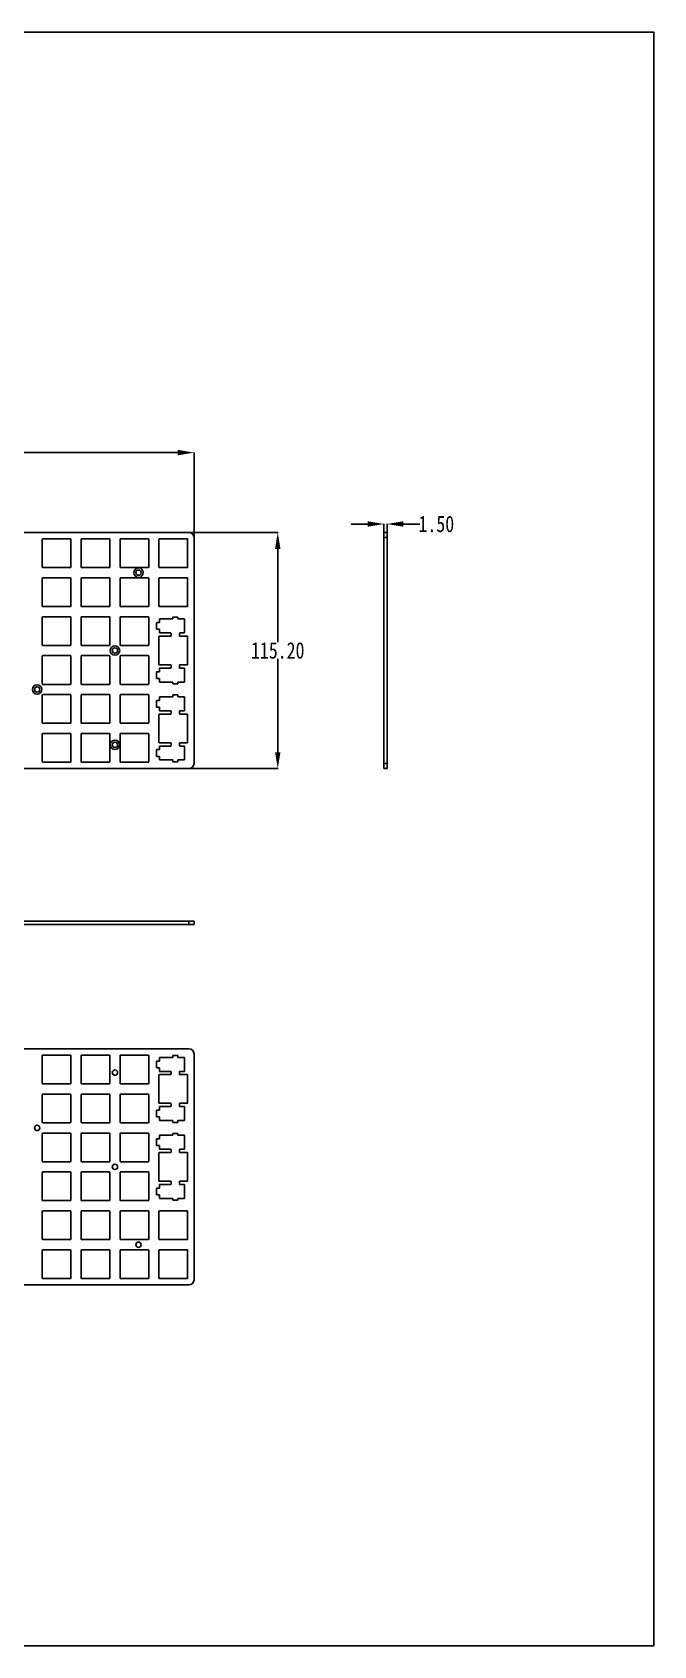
# Model space of a CAD drawing. Header units: inches. Extents: x -14 to 774, y -124 to 663.
# Drawn here: x 470 to 774, y -124 to 663 of the extents above; entities that cross this region are included whole.
import ezdxf

# ---------------------------------------------------------------- set-up
doc = ezdxf.new("R2010")
doc.units = ezdxf.units.IN
doc.header["$LTSCALE"] = 51.326917
doc.header["$MEASUREMENT"] = 0
doc.header["$PDMODE"] = 3
doc.header["$PDSIZE"] = 0.3125
doc.layers.get('0').update_dxf_attribs({"linetype": 'CONTINUOUS'})
doc.layers.get('Defpoints').update_dxf_attribs({"linetype": 'CONTINUOUS'})
doc.styles.get("Standard").update_dxf_attribs({"font": 'txt', "width": 0.8})
doc.dimstyles.get("Standard").update_dxf_attribs({"dimtxt": 0.15625, "dimasz": 0.1875, "dimexe": 0.125, "dimexo": 0.0625, "dimgap": 0.09, "dimtad": 0, "dimtih": 1, "dimtoh": 1, "dimzin": 4, "dimdsep": 46, "dimtxsty": 'Standard', "dimblk": '_FILLED', "dimblk1": '_FILLED', "dimblk2": '_FILLED', "dimcen": 0.09, "dimazin": 1, "dimtp": 0.01, "dimtm": 0.01, "dimtfac": 1, "dimtofl": 0, "dimtmove": 0, "dimatfit": 3, "dimldrblk": '_FILLED', "dimfxl": 1, "dimtolj": 1, "dimtzin": 4, "dimarcsym": 0})

# ---------------------------------------------------------------- blocks, each defined once
blk = doc.blocks.new('_FILLED')
at = {"color": 0, "linetype": 'ByBlock'}
blk.add_solid([(0, 0), (-1, 0.167), (-1, -0.167)], dxfattribs=at)
blk = doc.blocks.new('*D1')
at = {"color": 0, "lineweight": -2, "transparency": 16777216}
for p, q in [((546.17, 418.82), (590.23, 418.82)), ((541.32, 303.62), (590.23, 303.62))]:
    blk.add_line(p, q, dxfattribs=at)
at = {"color": 3, "lineweight": -2, "transparency": 16777216}
for p, q in [((590.1, 410.82), (590.1, 365.31)), ((590.1, 311.62), (590.1, 357.13))]:
    blk.add_line(p, q, dxfattribs=at)
at = {"layer": 'Defpoints', "color": 0, "transparency": 16777216}
for p in [(546.11, 418.82), (541.26, 303.62), (590.1, 303.62)]:
    blk.add_point(p, dxfattribs=at)
at = {"color": 3, "lineweight": -2, "transparency": 16777216, "xscale": 8, "yscale": 8, "zscale": 8}
for p, rotation in [((590.1, 418.82), 90), ((590.1, 303.62), 270)]:
    blk.add_blockref('_FILLED', p, dxfattribs=dict(at, rotation=rotation))
at = {"color": 3, "transparency": 16777216, "insert": (590.1, 361.22), "char_height": 8, "attachment_point": 5}
blk.add_mtext('\\A1;115.20', dxfattribs=at)
blk = doc.blocks.new('*D2')
at = {"color": 0, "lineweight": -2, "transparency": 16777216}
for p, q in [((187.01, 413.72), (187.01, 457.94)), ((549.21, 413.72), (549.21, 457.94))]:
    blk.add_line(p, q, dxfattribs=at)
at = {"color": 3, "lineweight": -2, "transparency": 16777216}
for p, q in [((195.01, 457.82), (352.55, 457.82)), ((541.21, 457.82), (383.67, 457.82))]:
    blk.add_line(p, q, dxfattribs=at)
at = {"layer": 'Defpoints', "color": 0, "transparency": 16777216}
for p in [(549.21, 457.82), (187.01, 413.66), (549.21, 413.66)]:
    blk.add_point(p, dxfattribs=at)
at = {"color": 3, "lineweight": -2, "transparency": 16777216, "xscale": 8, "yscale": 8, "zscale": 8, "rotation": 180}
blk.add_blockref('_FILLED', (187.01, 457.82), dxfattribs=at)
at = {"color": 3, "lineweight": -2, "transparency": 16777216, "xscale": 8, "yscale": 8, "zscale": 8}
blk.add_blockref('_FILLED', (549.21, 457.82), dxfattribs=at)
at = {"color": 3, "transparency": 16777216, "insert": (368.11, 457.82), "char_height": 8, "attachment_point": 5}
blk.add_mtext('\\A1;362.20', dxfattribs=at)
blk = doc.blocks.new('*D3')
at = {"color": 3, "lineweight": -2, "transparency": 16777216}
for p, q in [((633.97, 422.97), (625.97, 422.97)), ((651.47, 422.97), (659.47, 422.97))]:
    blk.add_line(p, q, dxfattribs=at)
at = {"color": 0, "lineweight": -2, "transparency": 16777216}
for p, q in [((641.97, 416.38), (641.97, 423.09)), ((643.47, 416.38), (643.47, 423.09))]:
    blk.add_line(p, q, dxfattribs=at)
at = {"layer": 'Defpoints', "color": 0, "transparency": 16777216}
for p in [(643.47, 422.97), (641.97, 416.32), (643.47, 416.32)]:
    blk.add_point(p, dxfattribs=at)
at = {"color": 3, "lineweight": -2, "transparency": 16777216, "xscale": 8, "yscale": 8, "zscale": 8}
blk.add_blockref('_FILLED', (641.97, 422.97), dxfattribs=at)
at = {"color": 3, "lineweight": -2, "transparency": 16777216, "xscale": 8, "yscale": 8, "zscale": 8, "rotation": 180}
blk.add_blockref('_FILLED', (643.47, 422.97), dxfattribs=at)
at = {"color": 3, "transparency": 16777216, "insert": (667.56, 422.97), "char_height": 8, "attachment_point": 5}
blk.add_mtext('\\A1;1.50', dxfattribs=at)

msp = doc.modelspace()

# ---------------------------------------------------------------- linework, layer by layer
at = {"color": 7, "linetype": 'Continuous'}
for p, q in [((-13.668, 662.945), (773.733, 662.945)), ((773.733, -124.457), (773.733, 662.945)), ((546.71, 418.82), (189.51, 418.82)), ((641.967, 303.62), (641.967, 418.82)), ((641.967, 418.82), (643.467, 418.82)), ((643.467, 303.62), (643.467, 418.82)), ((475.11, 415.52), (475.11, 401.92)), ((488.91, 415.72), (475.31, 415.72)), ((489.11, 401.92), (489.11, 415.52)), ((494.11, 415.52), (494.11, 401.92)), ((507.91, 415.72), (494.31, 415.72)), ((508.11, 401.92), (508.11, 415.52)), ((513.11, 415.52), (513.11, 401.92)), ((526.91, 415.72), (513.31, 415.72)), ((527.11, 401.92), (527.11, 415.52)), ((532.11, 415.52), (532.11, 401.92)), ((545.91, 415.72), (532.31, 415.72)), ((546.11, 401.92), (546.11, 415.52)), ((549.21, 306.12), (549.21, 416.32)), ((643.467, 416.32), (641.967, 416.32)), ((475.31, 401.72), (488.91, 401.72)), ((494.31, 401.72), (507.91, 401.72)), ((513.31, 401.72), (526.91, 401.72)), ((532.31, 401.72), (545.91, 401.72)), ((475.11, 396.52), (475.11, 382.92)), ((488.91, 396.72), (475.31, 396.72)), ((489.11, 382.92), (489.11, 396.52)), ((494.11, 396.52), (494.11, 382.92)), ((507.91, 396.72), (494.31, 396.72)), ((508.11, 382.92), (508.11, 396.52)), ((513.11, 396.52), (513.11, 382.92)), ((526.91, 396.72), (513.31, 396.72)), ((527.11, 382.92), (527.11, 396.52)), ((532.11, 396.52), (532.11, 382.92)), ((545.91, 396.72), (532.31, 396.72)), ((546.11, 382.92), (546.11, 396.52)), ((475.31, 382.72), (488.91, 382.72)), ((494.31, 382.72), (507.91, 382.72)), ((513.31, 382.72), (526.91, 382.72)), ((532.31, 382.72), (545.91, 382.72)), ((475.11, 377.52), (475.11, 363.92)), ((488.91, 377.72), (475.31, 377.72)), ((489.11, 363.92), (489.11, 377.52)), ((494.11, 377.52), (494.11, 363.92)), ((507.91, 377.72), (494.31, 377.72)), ((508.11, 363.92), (508.11, 377.52)), ((513.11, 377.52), (513.11, 363.92)), ((526.91, 377.72), (513.31, 377.72)), ((527.11, 363.92), (527.11, 377.52)), ((530.91, 371.77), (530.91, 374.67)), ((531.11, 374.87), (532.41, 374.87)), ((532.41, 371.57), (531.11, 371.57)), ((538.86, 376.62), (532.41, 376.62)), ((532.41, 376.62), (532.41, 374.87)), ((532.41, 371.57), (532.41, 369.82)), ((541.26, 377.52), (538.86, 377.52)), ((538.86, 377.52), (538.86, 376.62)), ((541.26, 376.62), (541.26, 377.52)), ((544.61, 376.62), (541.26, 376.62)), ((544.61, 369.82), (544.61, 376.62)), ((475.31, 363.72), (488.91, 363.72)), ((494.31, 363.72), (507.91, 363.72)), ((513.31, 363.72), (526.91, 363.72)), ((532.11, 368.02), (532.11, 354.42)), ((532.31, 368.22), (537.81, 368.22)), ((537.81, 369.82), (532.41, 369.82)), ((538.01, 368.42), (538.01, 369.62)), ((542.11, 369.62), (542.11, 368.42)), ((544.61, 369.82), (542.31, 369.82)), ((542.31, 368.22), (545.91, 368.22)), ((546.11, 354.42), (546.11, 368.02)), ((475.11, 358.52), (475.11, 344.92)), ((488.91, 358.72), (475.31, 358.72)), ((489.11, 344.92), (489.11, 358.52)), ((494.11, 358.52), (494.11, 344.92)), ((507.91, 358.72), (494.31, 358.72)), ((508.11, 344.92), (508.11, 358.52)), ((513.11, 358.52), (513.11, 344.92)), ((526.91, 358.72), (513.31, 358.72)), ((527.11, 344.92), (527.11, 358.52)), ((530.91, 347.77), (530.91, 350.67)), ((531.11, 350.87), (532.41, 350.87)), ((532.41, 347.57), (531.11, 347.57)), ((537.81, 354.22), (532.31, 354.22)), ((532.41, 352.62), (537.81, 352.62)), ((532.41, 352.62), (532.41, 350.87)), ((532.41, 347.57), (532.41, 345.82)), ((538.01, 352.82), (538.01, 354.02)), ((542.11, 354.02), (542.11, 352.82)), ((545.91, 354.22), (542.31, 354.22)), ((542.31, 352.62), (544.61, 352.62)), ((544.61, 345.82), (544.61, 352.62)), ((475.11, 339.52), (475.11, 325.92)), ((475.31, 344.72), (488.91, 344.72)), ((488.91, 339.72), (475.31, 339.72)), ((489.11, 325.92), (489.11, 339.52)), ((494.11, 339.52), (494.11, 325.92)), ((494.31, 344.72), (507.91, 344.72)), ((507.91, 339.72), (494.31, 339.72)), ((508.11, 325.92), (508.11, 339.52)), ((513.11, 339.52), (513.11, 325.92)), ((513.31, 344.72), (526.91, 344.72)), ((526.91, 339.72), (513.31, 339.72)), ((527.11, 325.92), (527.11, 339.52)), ((532.41, 345.82), (538.86, 345.82)), ((538.86, 338.62), (532.41, 338.62)), ((532.41, 338.62), (532.41, 336.87)), ((538.86, 345.82), (538.86, 344.92)), ((538.86, 344.92), (541.26, 344.92)), ((541.26, 339.52), (538.86, 339.52)), ((538.86, 339.52), (538.86, 338.62)), ((541.26, 345.82), (544.61, 345.82)), ((541.26, 344.92), (541.26, 345.82)), ((541.26, 338.62), (541.26, 339.52)), ((544.61, 338.62), (541.26, 338.62)), ((544.61, 331.82), (544.61, 338.62)), ((530.91, 333.77), (530.91, 336.67)), ((531.11, 336.87), (532.41, 336.87)), ((532.41, 333.57), (531.11, 333.57)), ((532.41, 333.57), (532.41, 331.82)), ((537.81, 331.82), (532.41, 331.82)), ((538.01, 330.42), (538.01, 331.62)), ((542.11, 331.62), (542.11, 330.42)), ((544.61, 331.82), (542.31, 331.82)), ((475.31, 325.72), (488.91, 325.72)), ((494.31, 325.72), (507.91, 325.72)), ((513.31, 325.72), (526.91, 325.72)), ((532.11, 330.02), (532.11, 316.42)), ((532.31, 330.22), (537.81, 330.22)), ((542.31, 330.22), (545.91, 330.22)), ((546.11, 316.42), (546.11, 330.02)), ((475.11, 320.52), (475.11, 306.92)), ((488.91, 320.72), (475.31, 320.72)), ((489.11, 306.92), (489.11, 320.52)), ((494.11, 320.52), (494.11, 306.92)), ((507.91, 320.72), (494.31, 320.72)), ((508.11, 306.92), (508.11, 320.52)), ((513.11, 320.52), (513.11, 306.92)), ((526.91, 320.72), (513.31, 320.72)), ((527.11, 306.92), (527.11, 320.52)), ((537.81, 316.22), (532.31, 316.22)), ((538.01, 314.82), (538.01, 316.02)), ((542.11, 316.02), (542.11, 314.82)), ((545.91, 316.22), (542.31, 316.22)), ((530.91, 309.77), (530.91, 312.67)), ((531.11, 312.87), (532.41, 312.87)), ((532.41, 309.57), (531.11, 309.57)), ((532.41, 314.62), (537.81, 314.62)), ((532.41, 314.62), (532.41, 312.87)), ((532.41, 309.57), (532.41, 307.82)), ((532.41, 307.82), (538.86, 307.82)), ((538.86, 307.82), (538.86, 306.92)), ((541.26, 307.82), (544.61, 307.82)), ((541.26, 306.92), (541.26, 307.82)), ((542.31, 314.62), (544.61, 314.62)), ((544.61, 307.82), (544.61, 314.62)), ((189.51, 303.62), (546.71, 303.62)), ((475.31, 306.72), (488.91, 306.72)), ((494.31, 306.72), (507.91, 306.72)), ((513.31, 306.72), (526.91, 306.72)), ((538.86, 306.92), (541.26, 306.92)), ((641.967, 306.12), (643.467, 306.12)), ((643.467, 303.62), (641.967, 303.62)), ((187.01, 229.096), (549.21, 229.096)), ((546.71, 227.596), (546.71, 229.096)), ((549.21, 229.096), (549.21, 227.596)), ((187.01, 227.596), (549.21, 227.596)), ((189.51, 166.852), (546.71, 166.852)), ((475.11, 149.952), (475.11, 163.552)), ((475.31, 163.752), (488.91, 163.752)), ((489.11, 163.552), (489.11, 149.952)), ((494.11, 149.952), (494.11, 163.552)), ((494.31, 163.752), (507.91, 163.752)), ((508.11, 163.552), (508.11, 149.952)), ((513.11, 149.952), (513.11, 163.552)), ((513.31, 163.752), (526.91, 163.752)), ((527.11, 163.552), (527.11, 149.952)), ((530.91, 157.802), (530.91, 160.702)), ((531.11, 160.902), (532.41, 160.902)), ((532.41, 157.602), (531.11, 157.602)), ((532.41, 162.652), (538.86, 162.652)), ((532.41, 160.902), (532.41, 162.652)), ((532.41, 155.852), (532.41, 157.602)), ((538.86, 163.552), (541.26, 163.552)), ((538.86, 162.652), (538.86, 163.552)), ((541.26, 163.552), (541.26, 162.652)), ((541.26, 162.652), (544.61, 162.652)), ((544.61, 162.652), (544.61, 155.852)), ((549.21, 164.352), (549.21, 54.152)), ((488.91, 149.752), (475.31, 149.752)), ((507.91, 149.752), (494.31, 149.752)), ((526.91, 149.752), (513.31, 149.752)), ((532.11, 140.452), (532.11, 154.052)), ((537.81, 154.252), (532.31, 154.252)), ((532.41, 155.852), (537.81, 155.852)), ((538.01, 155.652), (538.01, 154.452)), ((542.11, 154.452), (542.11, 155.652)), ((542.31, 155.852), (544.61, 155.852)), ((545.91, 154.252), (542.31, 154.252)), ((546.11, 154.052), (546.11, 140.452)), ((475.11, 130.952), (475.11, 144.552)), ((475.31, 144.752), (488.91, 144.752)), ((489.11, 144.552), (489.11, 130.952)), ((494.11, 130.952), (494.11, 144.552)), ((494.31, 144.752), (507.91, 144.752)), ((508.11, 144.552), (508.11, 130.952)), ((513.11, 130.952), (513.11, 144.552)), ((513.31, 144.752), (526.91, 144.752)), ((527.11, 144.552), (527.11, 130.952)), ((530.91, 133.802), (530.91, 136.702)), ((531.11, 136.902), (532.41, 136.902)), ((532.31, 140.252), (537.81, 140.252)), ((537.81, 138.652), (532.41, 138.652)), ((532.41, 136.902), (532.41, 138.652)), ((538.01, 140.052), (538.01, 138.852)), ((542.11, 138.852), (542.11, 140.052)), ((542.31, 140.252), (545.91, 140.252)), ((544.61, 138.652), (542.31, 138.652)), ((544.61, 138.652), (544.61, 131.852)), ((488.91, 130.752), (475.31, 130.752)), ((507.91, 130.752), (494.31, 130.752)), ((526.91, 130.752), (513.31, 130.752)), ((532.41, 133.602), (531.11, 133.602)), ((532.41, 131.852), (532.41, 133.602)), ((538.86, 131.852), (532.41, 131.852)), ((538.86, 130.952), (538.86, 131.852)), ((541.26, 130.952), (538.86, 130.952)), ((544.61, 131.852), (541.26, 131.852)), ((541.26, 131.852), (541.26, 130.952)), ((475.11, 111.952), (475.11, 125.552)), ((475.31, 125.752), (488.91, 125.752)), ((489.11, 125.552), (489.11, 111.952)), ((494.11, 111.952), (494.11, 125.552)), ((494.31, 125.752), (507.91, 125.752)), ((508.11, 125.552), (508.11, 111.952)), ((513.11, 111.952), (513.11, 125.552)), ((513.31, 125.752), (526.91, 125.752)), ((527.11, 125.552), (527.11, 111.952)), ((530.91, 119.802), (530.91, 122.702)), ((531.11, 122.902), (532.41, 122.902)), ((532.41, 119.602), (531.11, 119.602)), ((532.41, 124.652), (538.86, 124.652)), ((532.41, 122.902), (532.41, 124.652)), ((532.41, 117.852), (532.41, 119.602)), ((538.86, 125.552), (541.26, 125.552)), ((538.86, 124.652), (538.86, 125.552)), ((541.26, 125.552), (541.26, 124.652)), ((541.26, 124.652), (544.61, 124.652)), ((544.61, 124.652), (544.61, 117.852)), ((488.91, 111.752), (475.31, 111.752)), ((507.91, 111.752), (494.31, 111.752)), ((526.91, 111.752), (513.31, 111.752)), ((532.11, 102.452), (532.11, 116.052)), ((537.81, 116.252), (532.31, 116.252)), ((532.41, 117.852), (537.81, 117.852)), ((538.01, 117.652), (538.01, 116.452)), ((542.11, 116.452), (542.11, 117.652)), ((542.31, 117.852), (544.61, 117.852)), ((545.91, 116.252), (542.31, 116.252)), ((546.11, 116.052), (546.11, 102.452)), ((475.11, 92.952), (475.11, 106.552)), ((475.31, 106.752), (488.91, 106.752)), ((489.11, 106.552), (489.11, 92.952)), ((494.11, 92.952), (494.11, 106.552)), ((494.31, 106.752), (507.91, 106.752)), ((508.11, 106.552), (508.11, 92.952)), ((513.11, 92.952), (513.11, 106.552)), ((513.31, 106.752), (526.91, 106.752)), ((527.11, 106.552), (527.11, 92.952)), ((530.91, 95.802), (530.91, 98.702)), ((531.11, 98.902), (532.41, 98.902)), ((532.41, 95.602), (531.11, 95.602)), ((532.31, 102.252), (537.81, 102.252)), ((537.81, 100.652), (532.41, 100.652)), ((532.41, 98.902), (532.41, 100.652)), ((532.41, 93.852), (532.41, 95.602)), ((538.01, 102.052), (538.01, 100.852)), ((542.11, 100.852), (542.11, 102.052)), ((542.31, 102.252), (545.91, 102.252)), ((544.61, 100.652), (542.31, 100.652)), ((544.61, 100.652), (544.61, 93.852)), ((475.11, 73.952), (475.11, 87.552)), ((488.91, 92.752), (475.31, 92.752)), ((475.31, 87.752), (488.91, 87.752)), ((489.11, 87.552), (489.11, 73.952)), ((494.11, 73.952), (494.11, 87.552)), ((507.91, 92.752), (494.31, 92.752)), ((494.31, 87.752), (507.91, 87.752)), ((508.11, 87.552), (508.11, 73.952)), ((513.11, 73.952), (513.11, 87.552)), ((526.91, 92.752), (513.31, 92.752)), ((513.31, 87.752), (526.91, 87.752)), ((527.11, 87.552), (527.11, 73.952)), ((532.11, 73.952), (532.11, 87.552)), ((532.31, 87.752), (545.91, 87.752)), ((538.86, 93.852), (532.41, 93.852)), ((538.86, 92.952), (538.86, 93.852)), ((541.26, 92.952), (538.86, 92.952)), ((544.61, 93.852), (541.26, 93.852)), ((541.26, 93.852), (541.26, 92.952)), ((546.11, 87.552), (546.11, 73.952)), ((488.91, 73.752), (475.31, 73.752)), ((507.91, 73.752), (494.31, 73.752)), ((526.91, 73.752), (513.31, 73.752)), ((545.91, 73.752), (532.31, 73.752)), ((475.11, 54.952), (475.11, 68.552)), ((475.31, 68.752), (488.91, 68.752)), ((489.11, 68.552), (489.11, 54.952)), ((494.11, 54.952), (494.11, 68.552)), ((494.31, 68.752), (507.91, 68.752)), ((508.11, 68.552), (508.11, 54.952)), ((513.11, 54.952), (513.11, 68.552)), ((513.31, 68.752), (526.91, 68.752)), ((527.11, 68.552), (527.11, 54.952)), ((532.11, 54.952), (532.11, 68.552)), ((532.31, 68.752), (545.91, 68.752)), ((546.11, 68.552), (546.11, 54.952)), ((546.71, 51.652), (189.51, 51.652)), ((488.91, 54.752), (475.31, 54.752)), ((507.91, 54.752), (494.31, 54.752)), ((526.91, 54.752), (513.31, 54.752)), ((545.91, 54.752), (532.31, 54.752)), ((-13.668, -124.457), (773.733, -124.457))]:
    msp.add_line(p, q, dxfattribs=at)
for centre, radius in [((522.11, 399.22), 2.3), ((522.11, 399.22), 1.3), ((510.61, 361.22), 2.3), ((510.61, 361.22), 1.3), ((472.61, 342.22), 2.3), ((472.61, 342.22), 1.3), ((510.61, 315.22), 2.3), ((510.61, 315.22), 1.3), ((510.61, 155.252), 1.3), ((472.61, 128.252), 1.3), ((510.61, 109.252), 1.3), ((522.11, 71.252), 1.3)]:
    msp.add_circle(centre, radius, dxfattribs=at)
for centre, radius, start, end in [((546.71, 416.32), 2.5, 0, 90), ((475.31, 415.52), 0.2, 90, 180), ((488.91, 415.52), 0.2, 0, 90), ((494.31, 415.52), 0.2, 90, 180), ((507.91, 415.52), 0.2, 0, 90), ((513.31, 415.52), 0.2, 90, 180), ((526.91, 415.52), 0.2, 0, 90), ((532.31, 415.52), 0.2, 90, 180), ((545.91, 415.52), 0.2, 0, 90), ((475.31, 401.92), 0.2, 180, 270), ((488.91, 401.92), 0.2, 270, 360), ((494.31, 401.92), 0.2, 180, 270), ((507.91, 401.92), 0.2, 270, 360), ((513.31, 401.92), 0.2, 180, 270), ((526.91, 401.92), 0.2, 270, 360), ((532.31, 401.92), 0.2, 180, 270), ((545.91, 401.92), 0.2, 270, 360), ((475.31, 396.52), 0.2, 90, 180), ((488.91, 396.52), 0.2, 0, 90), ((494.31, 396.52), 0.2, 90, 180), ((507.91, 396.52), 0.2, 0, 90), ((513.31, 396.52), 0.2, 90, 180), ((526.91, 396.52), 0.2, 0, 90), ((532.31, 396.52), 0.2, 90, 180), ((545.91, 396.52), 0.2, 0, 90), ((475.31, 382.92), 0.2, 180, 270), ((488.91, 382.92), 0.2, 270, 360), ((494.31, 382.92), 0.2, 180, 270), ((507.91, 382.92), 0.2, 270, 360), ((513.31, 382.92), 0.2, 180, 270), ((526.91, 382.92), 0.2, 270, 360), ((532.31, 382.92), 0.2, 180, 270), ((545.91, 382.92), 0.2, 270, 360), ((475.31, 377.52), 0.2, 90, 180), ((488.91, 377.52), 0.2, 0, 90), ((494.31, 377.52), 0.2, 90, 180), ((507.91, 377.52), 0.2, 0, 90), ((513.31, 377.52), 0.2, 90, 180), ((526.91, 377.52), 0.2, 0, 90), ((531.11, 374.67), 0.2, 90, 180), ((531.11, 371.77), 0.2, 180, 270), ((475.31, 363.92), 0.2, 180, 270), ((488.91, 363.92), 0.2, 270, 360), ((494.31, 363.92), 0.2, 180, 270), ((507.91, 363.92), 0.2, 270, 360), ((513.31, 363.92), 0.2, 180, 270), ((526.91, 363.92), 0.2, 270, 360), ((532.31, 368.02), 0.2, 90, 180), ((537.81, 369.62), 0.2, 0, 90), ((537.81, 368.42), 0.2, 270, 360), ((542.31, 369.62), 0.2, 90, 180), ((542.31, 368.42), 0.2, 180, 270), ((545.91, 368.02), 0.2, 0, 90), ((475.31, 358.52), 0.2, 90, 180), ((488.91, 358.52), 0.2, 0, 90), ((494.31, 358.52), 0.2, 90, 180), ((507.91, 358.52), 0.2, 0, 90), ((513.31, 358.52), 0.2, 90, 180), ((526.91, 358.52), 0.2, 0, 90), ((532.31, 354.42), 0.2, 180, 270), ((545.91, 354.42), 0.2, 270, 360), ((531.11, 350.67), 0.2, 90, 180), ((531.11, 347.77), 0.2, 180, 270), ((537.81, 354.02), 0.2, 0, 90), ((537.81, 352.82), 0.2, 270, 360), ((542.31, 354.02), 0.2, 90, 180), ((542.31, 352.82), 0.2, 180, 270), ((475.31, 344.92), 0.2, 180, 270), ((475.31, 339.52), 0.2, 90, 180), ((488.91, 344.92), 0.2, 270, 360), ((488.91, 339.52), 0.2, 0, 90), ((494.31, 344.92), 0.2, 180, 270), ((494.31, 339.52), 0.2, 90, 180), ((507.91, 344.92), 0.2, 270, 360), ((507.91, 339.52), 0.2, 0, 90), ((513.31, 344.92), 0.2, 180, 270), ((513.31, 339.52), 0.2, 90, 180), ((526.91, 344.92), 0.2, 270, 360), ((526.91, 339.52), 0.2, 0, 90), ((531.11, 336.67), 0.2, 90, 180), ((531.11, 333.77), 0.2, 180, 270), ((537.81, 331.62), 0.2, 0, 90), ((542.31, 331.62), 0.2, 90, 180), ((475.31, 325.92), 0.2, 180, 270), ((488.91, 325.92), 0.2, 270, 360), ((494.31, 325.92), 0.2, 180, 270), ((507.91, 325.92), 0.2, 270, 360), ((513.31, 325.92), 0.2, 180, 270), ((526.91, 325.92), 0.2, 270, 360), ((532.31, 330.02), 0.2, 90, 180), ((537.81, 330.42), 0.2, 270, 360), ((542.31, 330.42), 0.2, 180, 270), ((545.91, 330.02), 0.2, 0, 90), ((475.31, 320.52), 0.2, 90, 180), ((488.91, 320.52), 0.2, 0, 90), ((494.31, 320.52), 0.2, 90, 180), ((507.91, 320.52), 0.2, 0, 90), ((513.31, 320.52), 0.2, 90, 180), ((526.91, 320.52), 0.2, 0, 90), ((532.31, 316.42), 0.2, 180, 270), ((537.81, 316.02), 0.2, 0, 90), ((542.31, 316.02), 0.2, 90, 180), ((545.91, 316.42), 0.2, 270, 360), ((531.11, 312.67), 0.2, 90, 180), ((531.11, 309.77), 0.2, 180, 270), ((537.81, 314.82), 0.2, 270, 360), ((542.31, 314.82), 0.2, 180, 270), ((475.31, 306.92), 0.2, 180, 270), ((488.91, 306.92), 0.2, 270, 360), ((494.31, 306.92), 0.2, 180, 270), ((507.91, 306.92), 0.2, 270, 360), ((513.31, 306.92), 0.2, 180, 270), ((526.91, 306.92), 0.2, 270, 360), ((546.71, 306.12), 2.5, 270, 360), ((546.71, 164.352), 2.5, 0, 90), ((475.31, 163.552), 0.2, 90, 180), ((488.91, 163.552), 0.2, 0, 90), ((494.31, 163.552), 0.2, 90, 180), ((507.91, 163.552), 0.2, 0, 90), ((513.31, 163.552), 0.2, 90, 180), ((526.91, 163.552), 0.2, 0, 90), ((531.11, 160.702), 0.2, 90, 180), ((531.11, 157.802), 0.2, 180, 270), ((475.31, 149.952), 0.2, 180, 270), ((488.91, 149.952), 0.2, 270, 360), ((494.31, 149.952), 0.2, 180, 270), ((507.91, 149.952), 0.2, 270, 360), ((513.31, 149.952), 0.2, 180, 270), ((526.91, 149.952), 0.2, 270, 360), ((532.31, 154.052), 0.2, 90, 180), ((537.81, 155.652), 0.2, 0, 90), ((537.81, 154.452), 0.2, 270, 360), ((542.31, 155.652), 0.2, 90, 180), ((542.31, 154.452), 0.2, 180, 270), ((545.91, 154.052), 0.2, 0, 90), ((475.31, 144.552), 0.2, 90, 180), ((488.91, 144.552), 0.2, 0, 90), ((494.31, 144.552), 0.2, 90, 180), ((507.91, 144.552), 0.2, 0, 90), ((513.31, 144.552), 0.2, 90, 180), ((526.91, 144.552), 0.2, 0, 90), ((531.11, 136.702), 0.2, 90, 180), ((532.31, 140.452), 0.2, 180, 270), ((537.81, 140.052), 0.2, 0, 90), ((537.81, 138.852), 0.2, 270, 360), ((542.31, 140.052), 0.2, 90, 180), ((542.31, 138.852), 0.2, 180, 270), ((545.91, 140.452), 0.2, 270, 360), ((475.31, 130.952), 0.2, 180, 270), ((488.91, 130.952), 0.2, 270, 360), ((494.31, 130.952), 0.2, 180, 270), ((507.91, 130.952), 0.2, 270, 360), ((513.31, 130.952), 0.2, 180, 270), ((526.91, 130.952), 0.2, 270, 360), ((531.11, 133.802), 0.2, 180, 270), ((475.31, 125.552), 0.2, 90, 180), ((488.91, 125.552), 0.2, 0, 90), ((494.31, 125.552), 0.2, 90, 180), ((507.91, 125.552), 0.2, 0, 90), ((513.31, 125.552), 0.2, 90, 180), ((526.91, 125.552), 0.2, 0, 90), ((531.11, 122.702), 0.2, 90, 180), ((531.11, 119.802), 0.2, 180, 270), ((475.31, 111.952), 0.2, 180, 270), ((488.91, 111.952), 0.2, 270, 360), ((494.31, 111.952), 0.2, 180, 270), ((507.91, 111.952), 0.2, 270, 360), ((513.31, 111.952), 0.2, 180, 270), ((526.91, 111.952), 0.2, 270, 360), ((532.31, 116.052), 0.2, 90, 180), ((537.81, 117.652), 0.2, 0, 90), ((537.81, 116.452), 0.2, 270, 360), ((542.31, 117.652), 0.2, 90, 180), ((542.31, 116.452), 0.2, 180, 270), ((545.91, 116.052), 0.2, 0, 90), ((475.31, 106.552), 0.2, 90, 180), ((488.91, 106.552), 0.2, 0, 90), ((494.31, 106.552), 0.2, 90, 180), ((507.91, 106.552), 0.2, 0, 90), ((513.31, 106.552), 0.2, 90, 180), ((526.91, 106.552), 0.2, 0, 90), ((532.31, 102.452), 0.2, 180, 270), ((545.91, 102.452), 0.2, 270, 360), ((531.11, 98.702), 0.2, 90, 180), ((531.11, 95.802), 0.2, 180, 270), ((537.81, 102.052), 0.2, 0, 90), ((537.81, 100.852), 0.2, 270, 360), ((542.31, 102.052), 0.2, 90, 180), ((542.31, 100.852), 0.2, 180, 270), ((475.31, 92.952), 0.2, 180, 270), ((475.31, 87.552), 0.2, 90, 180), ((488.91, 92.952), 0.2, 270, 360), ((488.91, 87.552), 0.2, 0, 90), ((494.31, 92.952), 0.2, 180, 270), ((494.31, 87.552), 0.2, 90, 180), ((507.91, 92.952), 0.2, 270, 360), ((507.91, 87.552), 0.2, 0, 90), ((513.31, 92.952), 0.2, 180, 270), ((513.31, 87.552), 0.2, 90, 180), ((526.91, 92.952), 0.2, 270, 360), ((526.91, 87.552), 0.2, 0, 90), ((532.31, 87.552), 0.2, 90, 180), ((545.91, 87.552), 0.2, 0, 90), ((475.31, 73.952), 0.2, 180, 270), ((488.91, 73.952), 0.2, 270, 360), ((494.31, 73.952), 0.2, 180, 270), ((507.91, 73.952), 0.2, 270, 360), ((513.31, 73.952), 0.2, 180, 270), ((526.91, 73.952), 0.2, 270, 360), ((532.31, 73.952), 0.2, 180, 270), ((545.91, 73.952), 0.2, 270, 360), ((475.31, 68.552), 0.2, 90, 180), ((488.91, 68.552), 0.2, 0, 90), ((494.31, 68.552), 0.2, 90, 180), ((507.91, 68.552), 0.2, 0, 90), ((513.31, 68.552), 0.2, 90, 180), ((526.91, 68.552), 0.2, 0, 90), ((532.31, 68.552), 0.2, 90, 180), ((545.91, 68.552), 0.2, 0, 90), ((475.31, 54.952), 0.2, 180, 270), ((488.91, 54.952), 0.2, 270, 360), ((494.31, 54.952), 0.2, 180, 270), ((507.91, 54.952), 0.2, 270, 360), ((513.31, 54.952), 0.2, 180, 270), ((526.91, 54.952), 0.2, 270, 360), ((532.31, 54.952), 0.2, 180, 270), ((545.91, 54.952), 0.2, 270, 360), ((546.71, 54.152), 2.5, 270, 360)]:
    msp.add_arc(centre, radius, start, end, dxfattribs=at)

# ---------------------------------------------------------------- dimensions: what is measured, and where the dimension line sits
for base, p1, p2, picture, middle in [((549.21, 457.819), (187.01, 413.659), (549.21, 413.659), '*D2', (368.11, 457.819)), ((643.467, 422.966), (641.967, 416.32), (643.467, 416.32), '*D3', (667.557, 422.966))]:
    dim = msp.add_linear_dim(base=base, p1=p1, p2=p2, dimstyle='Standard', override={"dimtxt": 8, "dimasz": 8, "dimzin": 0, "dimcen": 8.39895, "dimclrd": 3, "dimclrt": 3, "dimadec": 0, "dimazin": 0, "dimtp": 0, "dimtm": 0, "dimtzin": 0})
    dim.commit()
    dim.dimension.update_dxf_attribs({"geometry": picture, "text_midpoint": middle})
dim = msp.add_linear_dim(base=(590.101, 303.62), p1=(546.108, 418.82), p2=(541.26, 303.62), angle=90, dimstyle='Standard', override={"dimtxt": 8, "dimasz": 8, "dimzin": 0, "dimcen": 8.39895, "dimclrd": 3, "dimclrt": 3, "dimadec": 0, "dimazin": 0, "dimtp": 0, "dimtm": 0, "dimtzin": 0})
dim.commit()
dim.dimension.update_dxf_attribs({"geometry": '*D1', "text_midpoint": (590.101, 361.22)})

doc.saveas('drawing.dxf')
